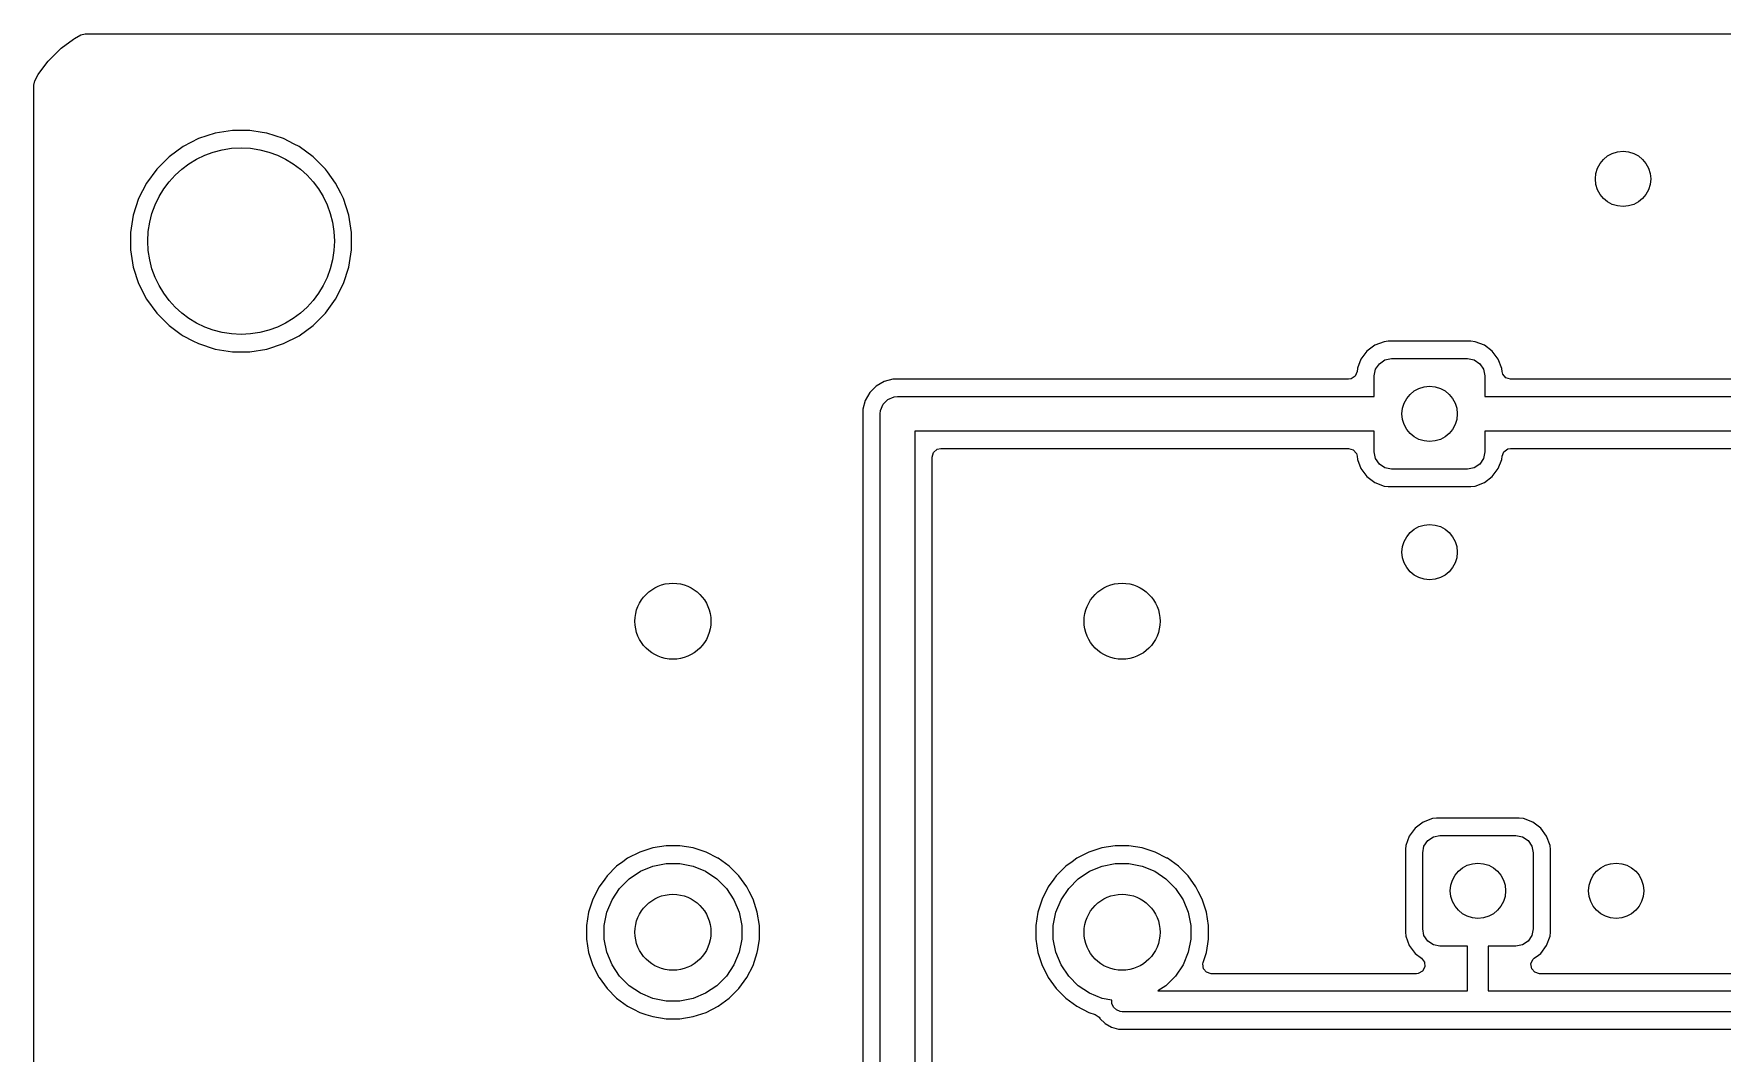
# Model space of a CAD drawing. Header units: millimetres. Extents: x 100.5 to 189.5, y -171.6 to -100.5.
# Drawn here: x 100.5 to 124.94, y -115.25 to -100.5 of the extents above; entities that cross this region are included whole.
import ezdxf

# ---------------------------------------------------------------- set-up
doc = ezdxf.new("R2010")
doc.units = ezdxf.units.MM
doc.layers.add('F.Cu', color=52, linetype='CONTINUOUS', true_color=0xb8bb26)

msp = doc.modelspace()

# ---------------------------------------------------------------- linework, layer by layer
at = {"layer": 'F.Cu', "linetype": 'CONTINUOUS'}
for p, q in [((100.894156, -100.710293), (101.074086, -100.575599)), ((101.074086, -100.575599), (101.088951, -100.566045)), ((101.088951, -100.566045), (101.182129, -100.515166)), ((101.182129, -100.515166), (101.241555, -100.5)), ((101.241555, -100.5), (129.376, -100.5)), ((100.575599, -101.074086), (100.710293, -100.894156)), ((100.710293, -100.894156), (100.721867, -100.880799)), ((100.721867, -100.880799), (100.880799, -100.721867)), ((100.880799, -100.721867), (100.894156, -100.710293)), ((100.515168, -101.182127), (100.566043, -101.088955)), ((100.566043, -101.088955), (100.575599, -101.074086)), ((100.5, -101.241554), (100.515168, -101.182127)), ((100.5, -103.374038), (100.5, -101.241554)), ((102.661151, -102.131132), (102.45735, -102.279201)), ((102.885616, -102.01676), (102.661151, -102.131132)), ((103.125214, -101.93891), (102.885616, -102.01676)), ((103.249626, -101.919205), (103.125214, -101.93891)), ((103.374038, -101.8995), (103.249626, -101.919205)), ((103.625962, -101.8995), (103.374038, -101.8995)), ((103.804633, -101.927799), (103.625962, -101.8995)), ((103.874785, -101.93891), (103.804633, -101.927799)), ((104.114383, -102.01676), (103.874785, -101.93891)), ((104.268747, -102.095413), (104.114383, -102.01676)), ((104.338845, -102.13113), (104.268747, -102.095413)), ((104.338847, -102.131131), (104.338845, -102.13113)), ((104.338848, -102.131132), (104.338847, -102.131131)), ((104.542649, -102.279201), (104.338848, -102.131132)), ((102.457345, -102.279205), (102.279205, -102.457345)), ((102.45735, -102.279201), (102.457345, -102.279205)), ((104.542654, -102.279205), (104.542649, -102.279201)), ((104.720794, -102.457345), (104.542654, -102.279205)), ((102.279201, -102.45735), (102.131132, -102.661151)), ((102.279205, -102.457345), (102.279201, -102.45735)), ((104.720798, -102.45735), (104.720794, -102.457345)), ((104.749267, -102.496535), (104.720798, -102.45735)), ((104.86887, -102.661155), (104.749267, -102.496535)), ((102.131132, -102.661151), (102.01676, -102.885616)), ((104.941747, -102.804184), (104.86887, -102.661155)), ((104.983239, -102.885616), (104.941747, -102.804184)), ((102.01676, -102.885616), (101.93891, -103.125214)), ((104.983239, -102.885618), (104.983239, -102.885616)), ((104.983241, -102.885621), (104.983239, -102.885618)), ((105.06109, -103.125215), (104.983241, -102.885621)), ((101.93891, -103.125214), (101.8995, -103.374038)), ((105.1005, -103.374038), (105.06109, -103.125215)), ((100.5, -113.401577), (100.5, -103.374038)), ((101.8995, -103.374038), (101.8995, -103.625961)), ((105.1005, -103.625962), (105.1005, -103.374038)), ((101.8995, -103.625961), (101.93891, -103.874785)), ((105.06109, -103.874785), (105.1005, -103.625962)), ((101.93891, -103.874785), (102.01676, -104.114383)), ((104.983241, -104.114379), (105.06109, -103.874785)), ((102.01676, -104.114383), (102.131132, -104.338848)), ((104.86887, -104.338845), (104.983241, -104.114379)), ((102.131132, -104.338848), (102.279201, -104.542649)), ((102.279201, -104.542649), (102.279205, -104.542654)), ((102.279205, -104.542654), (102.457345, -104.720794)), ((104.542656, -104.720793), (104.720793, -104.542656)), ((104.720793, -104.542656), (104.86887, -104.338845)), ((102.457345, -104.720794), (102.45735, -104.720798)), ((102.45735, -104.720798), (102.635117, -104.849952)), ((104.338845, -104.86887), (104.542656, -104.720793)), ((102.635117, -104.849952), (102.661155, -104.86887)), ((102.661155, -104.86887), (102.804184, -104.941747)), ((102.804184, -104.941747), (102.885616, -104.983239)), ((102.885616, -104.983239), (102.885618, -104.983239)), ((102.885618, -104.983239), (102.885621, -104.983241)), ((102.885621, -104.983241), (103.125215, -105.06109)), ((103.125215, -105.06109), (103.374038, -105.1005)), ((103.625962, -105.1005), (103.874785, -105.06109)), ((103.874785, -105.06109), (104.114379, -104.983241)), ((104.114379, -104.983241), (104.338845, -104.86887)), ((119.907664, -105.006206), (119.792455, -105.092452)), ((119.907671, -105.006202), (119.907664, -105.006206)), ((120.042516, -104.955908), (119.907671, -105.006202)), ((120.102123, -104.949501), (120.042516, -104.955908)), ((120.102129, -104.9495), (120.102123, -104.949501)), ((121.297864, -104.9495), (120.102129, -104.9495)), ((121.297873, -104.9495), (121.297864, -104.9495)), ((121.297881, -104.9495), (121.297873, -104.9495)), ((121.297883, -104.949501), (121.297881, -104.9495)), ((121.357483, -104.955908), (121.297883, -104.949501)), ((121.492328, -105.006202), (121.357482, -104.955908)), ((121.357482, -104.955908), (121.357483, -104.955908)), ((121.492335, -105.006206), (121.492328, -105.006202)), ((121.607544, -105.092452), (121.492335, -105.006206)), ((103.374038, -105.1005), (103.374039, -105.1005)), ((103.374039, -105.1005), (103.625961, -105.1005)), ((103.625961, -105.1005), (103.625962, -105.1005)), ((119.706202, -105.207671), (119.657876, -105.337243)), ((119.706206, -105.207664), (119.706202, -105.207671)), ((119.792452, -105.092455), (119.706206, -105.207664)), ((119.792455, -105.092452), (119.792452, -105.092455)), ((119.91903, -105.354329), (119.973223, -105.273223)), ((119.973223, -105.273223), (120.054329, -105.21903)), ((120.054329, -105.21903), (120.15, -105.2)), ((120.15, -105.2), (121.25, -105.2)), ((121.25, -105.2), (121.345671, -105.21903)), ((121.345671, -105.21903), (121.426777, -105.273223)), ((121.426777, -105.273223), (121.48097, -105.354329)), ((121.607547, -105.092455), (121.607544, -105.092452)), ((121.693793, -105.207664), (121.607547, -105.092455)), ((121.693797, -105.207671), (121.693793, -105.207664)), ((121.744091, -105.342516), (121.693797, -105.207671)), ((112.806812, -105.533608), (112.692686, -105.5995)), ((112.934108, -105.4995), (112.806812, -105.533608)), ((119.527649, -105.4995), (112.934108, -105.4995)), ((119.566809, -105.493154), (119.527649, -105.4995)), ((119.624201, -105.453306), (119.566809, -105.493154)), ((119.650937, -105.388757), (119.624201, -105.453306)), ((119.655909, -105.342517), (119.650937, -105.388757)), ((119.657876, -105.337243), (119.655909, -105.342517)), ((119.9, -105.45), (119.91903, -105.354329)), ((119.9, -105.75), (119.9, -105.45)), ((121.48097, -105.354329), (121.5, -105.45)), ((121.5, -105.45), (121.5, -105.75)), ((121.749061, -105.388752), (121.744091, -105.342516)), ((121.759557, -105.427011), (121.749061, -105.388752)), ((121.805312, -105.479815), (121.759557, -105.427011)), ((121.872351, -105.4995), (121.805312, -105.479815)), ((126.004719, -105.4995), (121.872351, -105.4995)), ((112.5995, -105.692686), (112.533608, -105.806812)), ((112.599502, -105.692683), (112.5995, -105.692686)), ((112.692683, -105.599502), (112.599502, -105.692683)), ((112.692686, -105.5995), (112.692683, -105.599502)), ((112.792133, -105.861107), (112.861107, -105.792133)), ((112.861107, -105.792133), (112.951227, -105.754804)), ((112.951227, -105.754804), (113, -105.75)), ((113, -105.75), (119.9, -105.75)), ((121.5, -105.75), (126.241809, -105.75)), ((112.5, -105.932241), (112.4995, -105.934108)), ((112.4995, -105.934108), (112.4995, -121.765892)), ((112.533608, -105.806812), (112.5, -105.932241)), ((112.75, -106), (112.754804, -105.951227)), ((112.75, -121.7), (112.75, -106)), ((112.754804, -105.951227), (112.792133, -105.861107)), ((119.9, -106.25), (113.25, -106.25)), ((113.25, -106.25), (113.25, -118.35)), ((119.9, -106.55), (119.9, -106.25)), ((126.241809, -106.25), (121.5, -106.25)), ((121.5, -106.25), (121.5, -106.55)), ((113.520185, -106.557461), (113.572989, -106.511706)), ((113.572989, -106.511706), (113.6245, -106.5005)), ((113.6245, -106.5005), (119.527649, -106.5005)), ((119.527649, -106.5005), (119.594688, -106.520185)), ((119.594688, -106.520185), (119.640443, -106.572989)), ((121.775799, -106.546694), (121.833191, -106.506846)), ((121.833191, -106.506846), (121.872351, -106.5005)), ((121.872351, -106.5005), (126.004719, -106.5005)), ((113.5005, -106.6245), (113.520185, -106.557461)), ((113.5005, -117.9755), (113.5005, -106.6245)), ((119.640443, -106.572989), (119.650939, -106.611248)), ((119.650939, -106.611248), (119.655908, -106.657483)), ((119.655908, -106.657483), (119.706202, -106.792328)), ((119.91903, -106.645671), (119.9, -106.55)), ((119.973223, -106.726777), (119.91903, -106.645671)), ((120.054329, -106.78097), (119.973223, -106.726777)), ((120.15, -106.8), (120.054329, -106.78097)), ((121.345671, -106.78097), (121.25, -106.8)), ((121.426777, -106.726777), (121.345671, -106.78097)), ((121.48097, -106.645671), (121.426777, -106.726777)), ((121.5, -106.55), (121.48097, -106.645671)), ((121.693796, -106.792331), (121.744091, -106.657483)), ((121.744091, -106.657483), (121.749062, -106.611242)), ((121.749062, -106.611242), (121.775799, -106.546694)), ((119.706202, -106.792328), (119.706206, -106.792335)), ((119.706206, -106.792335), (119.792452, -106.907544)), ((119.792452, -106.907544), (119.792455, -106.907547)), ((119.792455, -106.907547), (119.907664, -106.993793)), ((119.907664, -106.993793), (119.907671, -106.993797)), ((119.907671, -106.993797), (120.042517, -107.044091)), ((121.25, -106.8), (120.15, -106.8)), ((121.357483, -107.044091), (121.492331, -106.993796)), ((121.492331, -106.993796), (121.607546, -106.907546)), ((121.607546, -106.907546), (121.693796, -106.792331)), ((120.042517, -107.044091), (120.042516, -107.044091)), ((120.042516, -107.044091), (120.049444, -107.044835)), ((120.049444, -107.044835), (120.102127, -107.0505)), ((120.102127, -107.0505), (121.297872, -107.050499)), ((121.297872, -107.050499), (121.357483, -107.044091)), ((120.607664, -111.906206), (120.492455, -111.992452)), ((120.607671, -111.906202), (120.607664, -111.906206)), ((120.742516, -111.855908), (120.607671, -111.906202)), ((120.802123, -111.849501), (120.742516, -111.855908)), ((120.802129, -111.8495), (120.802123, -111.849501)), ((121.997864, -111.8495), (120.802129, -111.8495)), ((121.997873, -111.8495), (121.997864, -111.8495)), ((121.997881, -111.8495), (121.997873, -111.8495)), ((121.997883, -111.849501), (121.997881, -111.8495)), ((122.057483, -111.855908), (121.997883, -111.849501)), ((122.192328, -111.906202), (122.057482, -111.855908)), ((122.057482, -111.855908), (122.057483, -111.855908)), ((122.192335, -111.906206), (122.192328, -111.906202)), ((122.307544, -111.992452), (122.192335, -111.906206)), ((120.406202, -112.107671), (120.355908, -112.242517)), ((120.406206, -112.107664), (120.406202, -112.107671)), ((120.492452, -111.992455), (120.406206, -112.107664)), ((120.492455, -111.992452), (120.492452, -111.992455)), ((120.673223, -112.173223), (120.754329, -112.11903)), ((120.754329, -112.11903), (120.85, -112.1)), ((120.85, -112.1), (121.95, -112.1)), ((121.95, -112.1), (122.045671, -112.11903)), ((122.045671, -112.11903), (122.126777, -112.173223)), ((122.307547, -111.992455), (122.307544, -111.992452)), ((122.393793, -112.107664), (122.307547, -111.992455)), ((122.393795, -112.107668), (122.393793, -112.107664)), ((122.393796, -112.107669), (122.393795, -112.107668)), ((122.444091, -112.242517), (122.393796, -112.107669)), ((109.26997, -112.341117), (109.094594, -112.430476)), ((109.457173, -112.28029), (109.26997, -112.341117)), ((109.651578, -112.2495), (109.457173, -112.28029)), ((109.651583, -112.2495), (109.651578, -112.2495)), ((109.848417, -112.2495), (109.651583, -112.2495)), ((109.848422, -112.2495), (109.848417, -112.2495)), ((110.042826, -112.28029), (109.848422, -112.2495)), ((110.230029, -112.341117), (110.042826, -112.28029)), ((110.398605, -112.427011), (110.230029, -112.341117)), ((115.76997, -112.341117), (115.594594, -112.430476)), ((115.957173, -112.28029), (115.76997, -112.341117)), ((116.151578, -112.2495), (115.957173, -112.28029)), ((116.151583, -112.2495), (116.151578, -112.2495)), ((116.348417, -112.2495), (116.151583, -112.2495)), ((116.348422, -112.2495), (116.348417, -112.2495)), ((116.542826, -112.28029), (116.348422, -112.2495)), ((116.730029, -112.341117), (116.542826, -112.28029)), ((116.898605, -112.427011), (116.730029, -112.341117)), ((120.349501, -112.302123), (120.3495, -112.302135)), ((120.3495, -112.302135), (120.3495, -113.49787)), ((120.349782, -112.2995), (120.349501, -112.302123)), ((120.355908, -112.242517), (120.349782, -112.2995)), ((120.6, -112.35), (120.61903, -112.254329)), ((120.6, -113.45), (120.6, -112.35)), ((120.61903, -112.254329), (120.673223, -112.173223)), ((122.126777, -112.173223), (122.18097, -112.254329)), ((122.18097, -112.254329), (122.2, -112.35)), ((122.2, -112.35), (122.2, -113.45)), ((122.450499, -112.302128), (122.444091, -112.242517)), ((122.4505, -113.497873), (122.450499, -112.302128)), ((108.935351, -112.546174), (108.796174, -112.685351)), ((108.935352, -112.546174), (108.935351, -112.546174)), ((108.935354, -112.546172), (108.935352, -112.546174)), ((109.026686, -112.479815), (108.935354, -112.546172)), ((109.094594, -112.430476), (109.026686, -112.479815)), ((109.115607, -112.72699), (109.278603, -112.618079)), ((109.278603, -112.618079), (109.459715, -112.54306)), ((109.459715, -112.54306), (109.651983, -112.504815)), ((109.651983, -112.504815), (109.848017, -112.504815)), ((109.848017, -112.504815), (110.040285, -112.54306)), ((110.040285, -112.54306), (110.221397, -112.618079)), ((110.221397, -112.618079), (110.384393, -112.72699)), ((110.405405, -112.430476), (110.398605, -112.427011)), ((110.564646, -112.546172), (110.405405, -112.430476)), ((110.703828, -112.685354), (110.564646, -112.546172)), ((115.435351, -112.546174), (115.296174, -112.685351)), ((115.435352, -112.546174), (115.435351, -112.546174)), ((115.435354, -112.546172), (115.435352, -112.546174)), ((115.526686, -112.479815), (115.435354, -112.546172)), ((115.594594, -112.430476), (115.526686, -112.479815)), ((115.615607, -112.72699), (115.778603, -112.618079)), ((115.778603, -112.618079), (115.959715, -112.54306)), ((115.959715, -112.54306), (116.151983, -112.504815)), ((116.151983, -112.504815), (116.348017, -112.504815)), ((116.348017, -112.504815), (116.540285, -112.54306)), ((116.540285, -112.54306), (116.721397, -112.618079)), ((116.721397, -112.618079), (116.884393, -112.72699)), ((116.905405, -112.430476), (116.898605, -112.427011)), ((117.064646, -112.546172), (116.905405, -112.430476)), ((117.203828, -112.685354), (117.064646, -112.546172)), ((108.680476, -112.844594), (108.591117, -113.01997)), ((108.763307, -112.730589), (108.680476, -112.844594)), ((108.796172, -112.685354), (108.763307, -112.730589)), ((108.796174, -112.685352), (108.796172, -112.685354)), ((108.796174, -112.685351), (108.796174, -112.685352)), ((108.868079, -113.028603), (108.97699, -112.865607)), ((108.97699, -112.865607), (109.115607, -112.72699)), ((110.384393, -112.72699), (110.52301, -112.865607)), ((110.52301, -112.865607), (110.631921, -113.028603)), ((110.819524, -112.844595), (110.703828, -112.685354)), ((110.852568, -112.909448), (110.819524, -112.844595)), ((115.180476, -112.844594), (115.091117, -113.01997)), ((115.263307, -112.730589), (115.180476, -112.844594)), ((115.296172, -112.685354), (115.263307, -112.730589)), ((115.296174, -112.685352), (115.296172, -112.685354)), ((115.296174, -112.685351), (115.296174, -112.685352)), ((115.368079, -113.028603), (115.47699, -112.865607)), ((115.47699, -112.865607), (115.615607, -112.72699)), ((116.884393, -112.72699), (117.02301, -112.865607)), ((117.02301, -112.865607), (117.131921, -113.028603)), ((117.319524, -112.844595), (117.203828, -112.685354)), ((117.352568, -112.909448), (117.319524, -112.844595)), ((108.591117, -113.01997), (108.53029, -113.207173)), ((108.79306, -113.209715), (108.868079, -113.028603)), ((110.631921, -113.028603), (110.70694, -113.209715)), ((110.908882, -113.01997), (110.852568, -112.909448)), ((110.969709, -113.207173), (110.908882, -113.01997)), ((115.091117, -113.01997), (115.03029, -113.207173)), ((115.29306, -113.209715), (115.368079, -113.028603)), ((117.131921, -113.028603), (117.20694, -113.209715)), ((117.408882, -113.01997), (117.352568, -112.909448)), ((117.469709, -113.207173), (117.408882, -113.01997)), ((108.53029, -113.207173), (108.4995, -113.401577)), ((108.754815, -113.401983), (108.79306, -113.209715)), ((110.70694, -113.209715), (110.745185, -113.401983)), ((111.0005, -113.401577), (110.969709, -113.207173)), ((115.03029, -113.207173), (114.9995, -113.401577)), ((115.254815, -113.401983), (115.29306, -113.209715)), ((117.20694, -113.209715), (117.245185, -113.401983)), ((117.5005, -113.401577), (117.469709, -113.207173)), ((100.5, -133.472135), (100.5, -113.401577)), ((108.4995, -113.401577), (108.4995, -113.598422)), ((108.4995, -113.598422), (108.53029, -113.792826)), ((108.754815, -113.598017), (108.754815, -113.401983)), ((108.79306, -113.790285), (108.754815, -113.598017)), ((110.745185, -113.598017), (110.70694, -113.790285)), ((110.745185, -113.401983), (110.745185, -113.598017)), ((110.976572, -113.749494), (111.0005, -113.598422)), ((111.0005, -113.598422), (111.0005, -113.401577)), ((114.9995, -113.401577), (114.9995, -113.598422)), ((114.9995, -113.598422), (115.03029, -113.792826)), ((115.254815, -113.598017), (115.254815, -113.401983)), ((115.29306, -113.790285), (115.254815, -113.598017)), ((117.245185, -113.598017), (117.20694, -113.790285)), ((117.245185, -113.401983), (117.245185, -113.598017)), ((117.489616, -113.667138), (117.5005, -113.598422)), ((117.5005, -113.598422), (117.5005, -113.401577)), ((120.3495, -113.49787), (120.349501, -113.497876)), ((120.349501, -113.497876), (120.355908, -113.557483)), ((120.355908, -113.557483), (120.406202, -113.692328)), ((120.61903, -113.545671), (120.6, -113.45)), ((120.673223, -113.626777), (120.61903, -113.545671)), ((122.18097, -113.545671), (122.126777, -113.626777)), ((122.2, -113.45), (122.18097, -113.545671)), ((122.393796, -113.692331), (122.444091, -113.557483)), ((122.444091, -113.557483), (122.4505, -113.497873)), ((108.53029, -113.792826), (108.591117, -113.980029)), ((108.868079, -113.971397), (108.79306, -113.790285)), ((110.70694, -113.790285), (110.631921, -113.971397)), ((110.908884, -113.980025), (110.969709, -113.792826)), ((110.969709, -113.792826), (110.976572, -113.749494)), ((115.03029, -113.792826), (115.091117, -113.980029)), ((115.368079, -113.971397), (115.29306, -113.790285)), ((117.20694, -113.790285), (117.131921, -113.971397)), ((117.422805, -113.937182), (117.469708, -113.79283)), ((117.469708, -113.792829), (117.469709, -113.792826)), ((117.469708, -113.79283), (117.469708, -113.792829)), ((117.469709, -113.792826), (117.489616, -113.667138)), ((120.406202, -113.692328), (120.406206, -113.692335)), ((120.406206, -113.692335), (120.492452, -113.807544)), ((120.492452, -113.807544), (120.492455, -113.807547)), ((120.492455, -113.807547), (120.584208, -113.876234)), ((120.754329, -113.68097), (120.673223, -113.626777)), ((120.85, -113.7), (120.754329, -113.68097)), ((121.25, -113.7), (120.85, -113.7)), ((121.25, -114.35), (121.25, -113.7)), ((121.95, -113.7), (121.55, -113.7)), ((121.55, -113.7), (121.55, -114.35)), ((122.045671, -113.68097), (121.95, -113.7)), ((122.126777, -113.626777), (122.045671, -113.68097)), ((122.215792, -113.876234), (122.27524, -113.83173)), ((122.27524, -113.83173), (122.307546, -113.807546)), ((122.307546, -113.807546), (122.393796, -113.692331)), ((108.591117, -113.980029), (108.677977, -114.1505)), ((108.97699, -114.134393), (108.868079, -113.971397)), ((110.631921, -113.971397), (110.52301, -114.134393)), ((110.819524, -114.155405), (110.908884, -113.980025)), ((115.091117, -113.980029), (115.177977, -114.1505)), ((115.47699, -114.134393), (115.368079, -113.971397)), ((117.131921, -113.971397), (117.02301, -114.134393)), ((117.417998, -113.957853), (117.422805, -113.937182)), ((117.427942, -114.027011), (117.417998, -113.957853)), ((117.473697, -114.079815), (117.427942, -114.027011)), ((117.540736, -114.0995), (117.473697, -114.079815)), ((120.509897, -114.0995), (117.540736, -114.0995)), ((120.536254, -114.096666), (120.509897, -114.0995)), ((120.597577, -114.063182), (120.536254, -114.096666)), ((120.584208, -113.876234), (120.626079, -113.932168)), ((120.631063, -114.001859), (120.597577, -114.063182)), ((120.626079, -113.932168), (120.631063, -114.001859)), ((122.167365, -113.957853), (122.19639, -113.894297)), ((122.177309, -114.027011), (122.167365, -113.957853)), ((122.223064, -114.079815), (122.177309, -114.027011)), ((122.19639, -113.894297), (122.215792, -113.876234)), ((122.290103, -114.0995), (122.223064, -114.079815)), ((125.875983, -114.0995), (122.290103, -114.0995)), ((108.677977, -114.1505), (108.680476, -114.155405)), ((108.680476, -114.155405), (108.796172, -114.314646)), ((108.796172, -114.314646), (108.935354, -114.453828)), ((109.115607, -114.27301), (108.97699, -114.134393)), ((109.278603, -114.381921), (109.115607, -114.27301)), ((110.384393, -114.27301), (110.221397, -114.381921)), ((110.52301, -114.134393), (110.384393, -114.27301)), ((110.564646, -114.453828), (110.703828, -114.314646)), ((110.703828, -114.314646), (110.819524, -114.155405)), ((115.177977, -114.1505), (115.180476, -114.155405)), ((115.180476, -114.155405), (115.296172, -114.314646)), ((115.296172, -114.314646), (115.435354, -114.453828)), ((115.615607, -114.27301), (115.47699, -114.134393)), ((115.778603, -114.381921), (115.615607, -114.27301)), ((116.884393, -114.27301), (116.76917, -114.35)), ((116.76917, -114.35), (121.25, -114.35)), ((117.02301, -114.134393), (116.884393, -114.27301)), ((121.55, -114.35), (126.681942, -114.35)), ((108.935354, -114.453828), (109.094595, -114.569524)), ((109.094595, -114.569524), (109.177455, -114.611743)), ((109.459715, -114.45694), (109.278603, -114.381921)), ((109.651983, -114.495185), (109.459715, -114.45694)), ((109.848017, -114.495185), (109.651983, -114.495185)), ((110.040285, -114.45694), (109.848017, -114.495185)), ((110.221397, -114.381921), (110.040285, -114.45694)), ((110.230025, -114.658884), (110.405405, -114.569524)), ((110.405405, -114.569524), (110.564646, -114.453828)), ((115.435354, -114.453828), (115.594595, -114.569524)), ((115.594595, -114.569524), (115.769975, -114.658884)), ((115.959715, -114.45694), (115.778603, -114.381921)), ((116.1, -114.484844), (115.959715, -114.45694)), ((116.1, -114.5), (116.1, -114.484844)), ((116.102882, -114.529264), (116.1, -114.5)), ((116.12528, -114.583336), (116.102882, -114.529264)), ((116.166664, -114.62472), (116.12528, -114.583336)), ((109.177455, -114.611743), (109.26997, -114.658882)), ((109.26997, -114.658882), (109.269972, -114.658882)), ((109.269972, -114.658882), (109.269975, -114.658884)), ((109.269975, -114.658884), (109.35924, -114.687888)), ((109.35924, -114.687888), (109.457173, -114.719709)), ((109.457173, -114.719709), (109.651578, -114.7505)), ((109.651578, -114.7505), (109.651583, -114.7505)), ((109.651583, -114.7505), (109.848422, -114.7505)), ((109.848422, -114.7505), (110.042826, -114.719709)), ((110.042826, -114.719709), (110.230025, -114.658884)), ((115.769975, -114.658884), (115.859244, -114.687889)), ((115.859244, -114.687889), (115.916917, -114.727325)), ((115.916917, -114.727325), (115.928307, -114.743813)), ((115.928307, -114.743813), (115.92952, -114.745913)), ((115.92952, -114.745913), (116.004087, -114.82048)), ((116.004087, -114.82048), (116.095413, -114.873207)), ((116.220736, -114.647118), (116.166664, -114.62472)), ((116.25, -114.65), (116.220736, -114.647118)), ((134.5, -114.65), (116.25, -114.65)), ((116.095413, -114.873207), (116.197273, -114.9005)), ((116.197273, -114.9005), (116.302727, -114.9005)), ((116.302727, -114.9005), (121.347273, -114.9005)), ((121.347273, -114.9005), (121.452727, -114.9005)), ((121.452727, -114.9005), (126.947273, -114.9005))]:
    msp.add_line(p, q, dxfattribs=at)
at = {"layer": 'F.Cu'}
for centre, radius in [((103.5, -103.5), 1.35), ((103.5, -103.5), 1.349999), ((123.5, -102.6), 0.4), ((123.5, -102.6), 0.4), ((120.7, -106), 0.4), ((120.7, -106), 0.4), ((120.7, -108), 0.4), ((120.7, -108), 0.4), ((109.75, -109), 0.55), ((109.75, -109), 0.55), ((116.25, -109), 0.55), ((116.25, -109), 0.55), ((121.4, -112.9), 0.4), ((121.4, -112.9), 0.4), ((123.4, -112.9), 0.4), ((123.4, -112.9), 0.4), ((109.75, -113.5), 0.55), ((109.75, -113.5), 0.55), ((116.25, -113.5), 0.55), ((116.25, -113.5), 0.55)]:
    msp.add_circle(centre, radius, dxfattribs=at)

doc.saveas('drawing.dxf')
